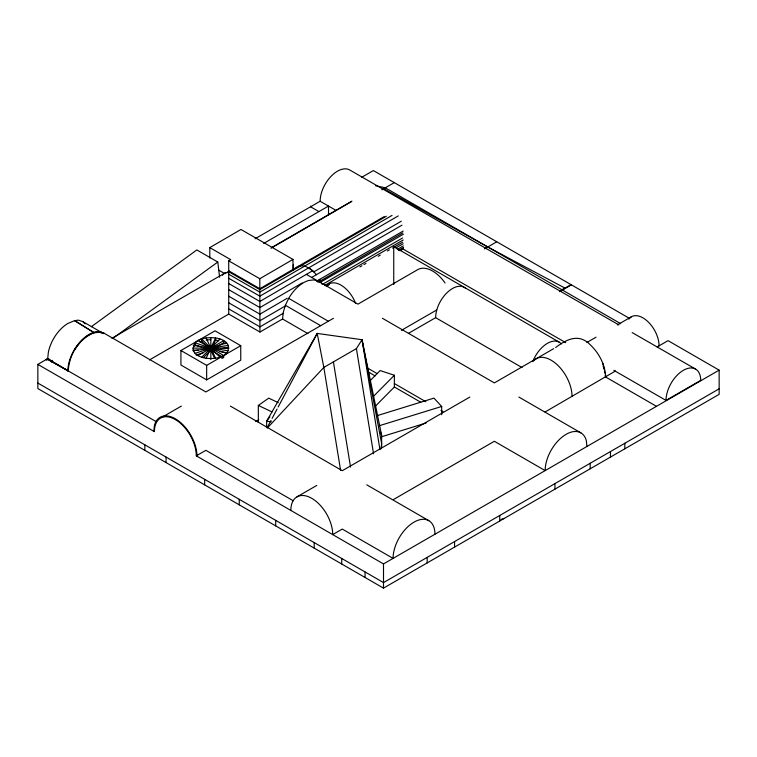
<?xml version="1.0" encoding="UTF-8"?>
<svg xmlns="http://www.w3.org/2000/svg" width="757" height="757" viewBox="0 0 757 757"><rect width="100%" height="100%" fill="white"/><g stroke="black" fill="none" stroke-linecap="round" stroke-linejoin="round"><path stroke-width="1.14" d="M657.057 346.999L668.062 340.65L719.15 370.145L719.15 394.34L383.506 588.132L37.85 388.568L37.85 364.391L47.303 358.865L49.934 359.367M180.932 350.51L180.923 365.016L206.652 379.882L240.754 360.19L240.754 345.684L215.035 330.818L180.932 350.51L206.652 365.376L206.652 379.882M193.877 346.602L195.088 344.908L195.088 342.836C203.046 333.619 236.496 336.496 226.598 353.349C218.641 362.575 185.191 359.698 195.088 342.836L226.598 353.349M207.532 346.857L201.75 341.066L201.75 338.994L219.937 357.2M210.843 359.509L210.843 337.594M211.79 348.135L215.556 340.025L215.556 337.953L206.131 358.241M225.151 343.829L223.703 342.741L223.703 340.669L197.984 355.525M259.954 332.03L228.746 314.079L228.718 270.817L259.84 288.71L259.954 332.03L282.56 319L283.279 312.329L285.37 305.289L288.701 298.362A29.618 17.099 -60 0 1 308.922 280.421L313.975 279.92L318.309 281.263M719.15 370.145L383.506 563.927L383.506 588.132M427.175 562.905L427.175 557.379M454.56 547.093L454.56 541.567M499.724 521.024L499.724 515.498M46.026 359.566L46.858 359.963L46.887 359.045L68.244 370.921L156.283 421.687M46.858 359.963L47.682 358.714L48.391 352.1A28.785 16.635 -60.1 0 1 68.073 323.343L74.65 320.637L78.416 320.145L82.797 321.611L103.709 333.667M383.506 563.927L196.3 455.846A29.618 17.099 60 0 0 175.359 419.577A29.618 17.099 60 0 0 154.419 431.67L153.803 431.31L154.419 425.548A30.545 17.638 60 0 1 177.886 420.438A30.545 17.638 60 0 1 196.962 455.875L196.924 456.206M380.998 448.835L381.632 443.593L362.035 339.723L317.202 333.43L266.634 421.147L266.634 427.658M51.911 362.452L52.498 360.341M94.341 332.862L74.65 320.637L94.237 332.749C78.832 338.455 69.076 354.901 68.244 370.921L47.303 358.865M267.183 427.714L271.034 420.457M272.132 418.384L277.071 409.064M278.179 406.992L317.202 333.43L323.835 367.419L340.593 470.315M267.439 427.885L323.835 367.419L356.415 348.608L362.035 339.723L381.632 435.303L381.632 447.046M74.385 350.264C80.015 341.379 88.247 332.068 99.574 331.67L104.002 333.156L205.876 391.946L333.44 318.3M269.88 416.804L266.634 421.147L271.309 421.8M369.463 381.348L380.137 370.561L394.369 375.254L394.369 386.997L375.481 406.083M373.844 395.996L394.369 375.254M201.75 357.19L219.937 339.004M203.406 357.616L210.02 350.993M295.94 268.271L297.596 266.738L384.149 216.634M222.407 275.34C223.192 272.293 228.586 273.4 228.718 270.817M318.877 281.784L402.771 232.919M91.332 326.712L196.839 249.942L217.789 262.026L219.615 277.251M113.228 338.105L217.789 262.026M258.336 422.52L258.336 405.449L268.735 398.144L278.235 402.648M484.707 248.816L496.706 241.795M559.962 291.067L564.968 288.095L487.735 246.981L383.714 188.654L381.746 189.818M399.942 250.756L402.97 248.987L565.716 342.656M209.812 258.061L209.793 247.615L240.944 229.475L292.987 259.414L293.073 270.126M291.502 236.373L351.56 201.532M228.737 272.444L228.709 260.843L259.802 278.727L292.987 259.414M398.239 215.925L259.869 296.176L228.699 278.254M401.976 225.16L316.435 274.677L312.669 270.722L259.878 301.447L228.699 283.515M302.298 282.9L259.897 307.579L228.699 289.638M311.392 277.611L316.435 274.677M287.263 298.239L259.916 314.155L228.699 296.205M316.634 281.15L403.169 231.046M285.436 305.894L259.935 320.731L228.709 302.781M283.222 313.313L259.944 326.854L228.709 308.894M271.46 247.709L351.91 201.135M386.363 216.218L259.84 289.59L228.699 271.697M392.05 215.385L259.85 292.136L228.709 274.233M401.333 221.195L313.758 271.886C309.594 267.912 303.434 263.919 297.596 266.738L259.84 288.71L259.802 278.727M403.396 234.197L320.911 281.954L319.085 282.21M322.151 284.518L402.601 237.953M324.8 285.38L403.207 239.988M326.286 286.383L329.342 284.613M359.897 266.928L361.931 265.754M363.966 264.572L366 263.389M378.226 256.32L380.26 255.137M387.385 251.012L389.429 249.838M392.476 248.069L402.667 242.174M396.015 247.889L403.14 243.763M397.236 249.45L403.339 245.921M398.4 250.425L403.49 247.473M399.469 250.425L403.547 248.069M263.673 243.432L328.51 206.074L336.222 210.512M111.932 338.247L225.472 272.7M226.901 272.738L228.728 271.687M629.616 318.46L394.331 182.645L383.714 188.654M149.384 359.982L228.746 314.079M215.792 347.312L223.703 342.741M206.652 365.376L240.754 345.684M161.534 417.542L181.368 406.093M401.428 330.336L436.713 309.963M196.3 455.846L205.876 450.32L293.29 500.793M255.752 421.526L258.743 419.794M408.666 333.241L435.625 317.675A23.789 13.73 -60 0 1 447.037 292.694A23.789 13.73 -60 0 1 465.782 288.436M561.978 289.874L570.948 284.689M571.346 284.916L559.537 291.644M296.971 496.866L316.757 485.436M469.851 397.056L342.287 470.703L230.383 406.093M553.613 348.693L494.359 382.9L382.455 318.3M555.657 347.51C566.785 339.06 578.982 333.241 590.157 344.7C599.052 353.065 605.193 364.685 605.676 377.014L656.461 406.339M586.912 342.467L596.033 337.196M617.324 324.914L631.508 316.719M545.078 411.997L615.507 370.987M393.744 499.374L494.359 441.274L545.154 470.599A29.618 17.099 -60 0 1 563.359 436.117A29.618 17.099 -60 0 1 586.315 440.574L586.883 446.507M666.028 400.396L700.717 380.355A24.536 14.184 -60.1 0 0 683.353 370.324A24.536 14.184 -60.1 0 0 666.028 400.396L613.823 370.343M719.15 388.814L383.506 582.597L37.85 383.061M255.118 238.739L320.135 201.258A24.536 14.184 -60.1 0 1 330.828 176.551A24.536 14.184 -60.1 0 1 349.734 169.984L618.876 324.923M361.666 177.308L373.381 170.59L394.331 182.645M228.709 260.843L230.734 259.679L209.793 247.615M270.987 248.154L290.641 236.875M484.773 248.656L487.735 246.981M320.287 280.667L317.552 281.992L319.672 279.38L321.734 283.667M199.867 341.899L201.75 341.066M221.82 358.44L223.703 357.597L223.703 355.525L197.984 340.669M195.088 353.349L226.598 342.845M196.139 355.071L203.491 352.62M501.011 519.444L504.162 518.45M377.175 415.65L433.969 398.116L441.691 406.462L441.691 414.685M379.323 425.708L441.691 406.462M381.556 436.761L426.096 423.012M193.272 350.813L228.415 345.381L228.415 347.454L220.732 348.636M95.344 332.73L98.363 332.342M206.131 340.016L210.843 339.666M192.656 348.097L229.04 348.097M192.647 350.169L198.334 350.169M193.272 345.372L228.415 350.822M219.625 351.532L227.318 352.724M375.557 185.711L385.351 187.831L620.645 323.646M215.556 340.025L218.839 340.811M104.002 333.156L99.669 331.821L94.483 332.162A29.92 17.288 -60.1 0 0 67.827 371.1M195.088 344.908L201.39 347.018M99.375 332.209L102.621 333.298M402.355 248.693L402.97 248.987M258.336 405.449L272.066 411.959M320.135 201.258L328.51 206.074L328.519 215.291M318.934 211.591L310.559 206.775L310.559 206.122M605.373 376.844L605.278 375.084M632.18 332.588L695.626 369.113M559.281 342.183L393.744 246.612L393.744 284.5M435.625 317.675L522.027 367.561M306.348 274.356L357.947 304.144L417.817 269.587A29.618 17.099 60 0 1 445.05 282.948M518.867 397.056L580.893 432.862M288.701 298.362L328.33 321.242M285.37 305.289L320.675 325.671M218.811 270.192L224.791 273.637M282.56 319L307.948 333.648M367.05 367.779L377.166 373.617M394.369 383.544L425.841 401.721M440.924 410.426L442.911 411.571M368.063 371.819L375.141 375.907M394.369 386.997L420.769 402.241M212.821 351.314L222.719 357.03M366.795 484.849L428.822 520.665M37.85 364.391L153.803 431.31M47.682 358.714L67.77 370.646M308.629 267.798L312.669 270.722M82.797 321.611L85.219 323.864M206.131 337.944L215.556 358.25M210.843 350.169L214.61 358.288M380.497 432.219L381.632 435.303M603.206 366.265L604.058 369.142L602.865 363.303M604.474 371.129L604.881 373.125M362.035 339.723L379.929 449.554M356.415 348.608L373.551 453.812M333.411 361.893L350.548 467.097M293.29 264.713L293.29 269.388M624.828 443.271L624.828 448.797M610.473 451.56L610.473 457.086M590.195 463.265L590.195 468.791M554.966 483.6L554.966 489.126M365.054 571.951L365.054 577.477M341.719 558.477L341.719 564.003M314.193 542.589L314.193 548.087M275.69 520.362L275.69 525.86M239.24 499.317L239.24 504.815M204.664 479.361L204.664 484.858M166.067 457.077L166.067 462.565M144.852 444.832L144.852 450.32M290.839 510.426A29.618 17.099 60 0 1 311.78 498.333A29.618 17.099 60 0 1 332.72 534.603L342.287 529.077L393.072 558.401A29.618 17.099 -60 0 1 414.013 522.131A29.618 17.099 -60 0 1 434.953 534.215M533.685 360.862A29.618 17.099 60 0 1 557.171 364.713A29.618 17.099 60 0 1 572.037 396.431M532.824 361.477A23.789 13.73 -60 0 1 561.372 343.924M326.418 286.42A23.789 13.73 60 0 1 355.544 303.235M628.944 319.104A22.842 13.191 60 0 1 647.112 320.902A22.842 13.191 60 0 1 659.082 345.826"/></g></svg>
